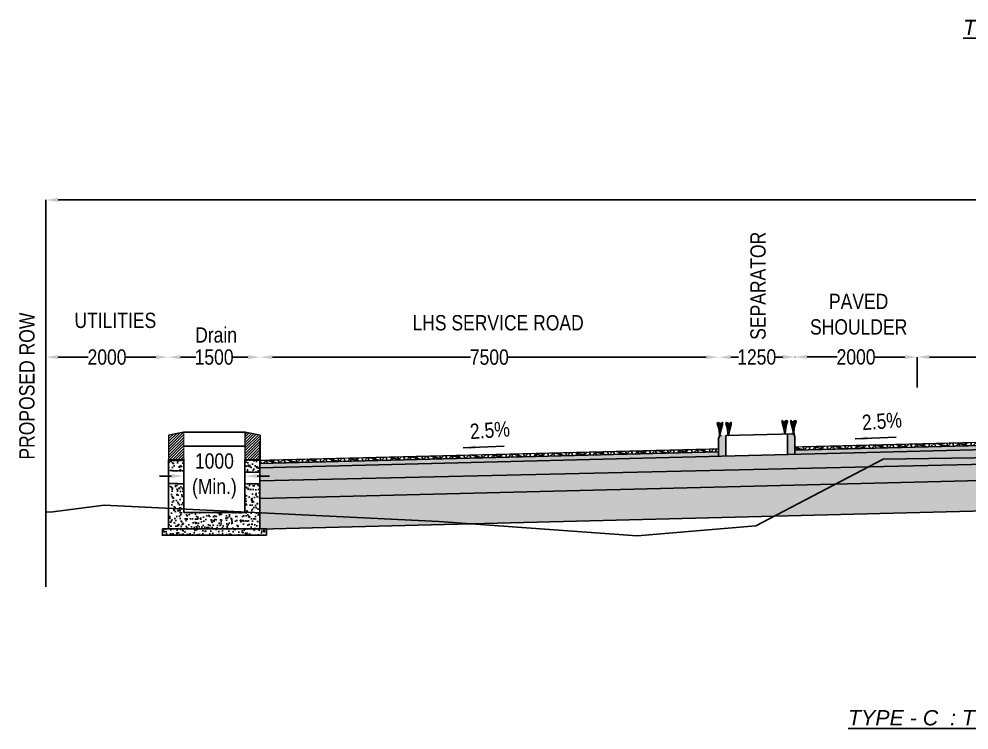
# Model space of a CAD drawing. Header units: millimetres. Extents: x 207528 to 778454, y -364692 to 101323.
# Drawn here: x 315360 to 330897, y 40467 to 52089 of the extents above; entities that cross this region are included whole.
import ezdxf

# ---------------------------------------------------------------- set-up
doc = ezdxf.new("R2010")
doc.units = ezdxf.units.MM
doc.linetypes.add('DASHED2', pattern=[0.375, 0.25, -0.125])
for name, color, linetype in [('Dim', 253, 'Continuous'), ('Dimension', 253, 'Continuous'), ('hatch', 253, 'Continuous'), ('NGL', 7, 'DASHED2'), ('Proposed ROW', 241, 'MNEW')]:
    doc.layers.add(name, color=color, linetype=linetype)
doc.styles.add('DIM', font='ARIALN.TTF', dxfattribs={"height": 250})
doc.styles.get("Standard").update_dxf_attribs({"font": 'arial.ttf'})
doc.styles.add('STRIP PLAN STYLE', font='ARIALN.TTF')
doc.linetypes.add('MNEW', pattern='A,26.152623,-1.048632,["PROW",Standard,S=1.75,R=0,X=0,Y=-0.975095],-7.693777,26.152623', length=61.047655)
doc.dimstyles.new('DIM', dxfattribs={"dimtxt": 250, "dimasz": 200, "dimexe": 0.18, "dimexo": 0.0625, "dimgap": 0.09, "dimtad": 0, "dimtih": 1, "dimtoh": 1, "dimdec": 0, "dimzin": 0, "dimdsep": 46, "dimtxsty": 'DIM', "dimcen": 0.09, "dimclrd": 256, "dimclrt": 7, "dimadec": 0, "dimazin": 0, "dimtfac": 1, "dimtdec": 0, "dimtofl": 0, "dimtmove": 0, "dimatfit": 3, "dimfxl": 1, "dimtolj": 1, "dimtzin": 0, "dimarcsym": 0})

# ---------------------------------------------------------------- blocks, each defined once
blk = doc.blocks.new('*D40')
at = {"layer": 'Defpoints', "color": 0, "transparency": 16777216}
for p in [(360800, 49131), (360800, 47012), (315800, 46892)]:
    blk.add_point(p, dxfattribs=at)
at = {"layer": 'Dim', "color": 0, "lineweight": -2, "transparency": 16777216}
for p, q in [((315800, 46892), (315800, 49131)), ((360800, 47012), (360800, 49131))]:
    blk.add_line(p, q, dxfattribs=at)
at = {"layer": 'Dim', "lineweight": -2, "transparency": 16777216}
for p, q in [((316000, 49131), (334627, 49131)), ((360600, 49131), (341973, 49131))]:
    blk.add_line(p, q, dxfattribs=at)
at = {"layer": 'Dim', "transparency": 16777216}
for points in [[(316000, 49164), (316000, 49098), (315800, 49131)], [(360600, 49164), (360600, 49098), (360800, 49131)]]:
    blk.add_solid(points, dxfattribs=at)
at = {"layer": 'Dim', "color": 7, "transparency": 16777216, "insert": (338300, 49131), "char_height": 400, "attachment_point": 5, "style": 'STRIP PLAN STYLE'}
blk.add_mtext('\\A1;PROPOSED RIGHT OF WAY (45m)', dxfattribs=at)
blk = doc.blocks.new('*D44')
at = {"layer": 'Defpoints', "color": 0, "transparency": 16777216}
for p in [(328050, 46565), (328050, 46565), (330050, 46564)]:
    blk.add_point(p, dxfattribs=at)
at = {"layer": 'Dim', "color": 0, "lineweight": -2, "transparency": 16777216}
for p, q in [((328050, 46565), (328050, 46565)), ((330050, 46564), (330050, 46564))]:
    blk.add_line(p, q, dxfattribs=at)
at = {"layer": 'Dim', "lineweight": -2, "transparency": 16777216}
for p, q in [((328250, 46565), (328742, 46565)), ((329850, 46564), (329357, 46564))]:
    blk.add_line(p, q, dxfattribs=at)
at = {"layer": 'Dim', "transparency": 16777216}
for points in [[(328250, 46598), (328250, 46531), (328050, 46565)], [(329850, 46597), (329850, 46531), (330050, 46564)]]:
    blk.add_solid(points, dxfattribs=at)
at = {"layer": 'Dim', "color": 7, "transparency": 16777216, "insert": (329050, 46564), "char_height": 250, "attachment_point": 5, "style": 'DIM'}
blk.add_mtext('\\A1;2000', dxfattribs=at)
blk = doc.blocks.new('*D45')
at = {"layer": 'Defpoints', "color": 0, "transparency": 16777216}
for p in [(330050, 46564), (330050, 46066), (337050, 46105)]:
    blk.add_point(p, dxfattribs=at)
at = {"layer": 'Dim', "color": 0, "lineweight": -2, "transparency": 16777216}
for p, q in [((330050, 46066), (330050, 46564)), ((337050, 46105), (337050, 46564))]:
    blk.add_line(p, q, dxfattribs=at)
at = {"layer": 'Dim', "lineweight": -2, "transparency": 16777216}
for p, q in [((330250, 46564), (333245, 46564)), ((336850, 46564), (333855, 46564))]:
    blk.add_line(p, q, dxfattribs=at)
at = {"layer": 'Dim', "transparency": 16777216}
for points in [[(330250, 46597), (330250, 46531), (330050, 46564)], [(336850, 46597), (336850, 46531), (337050, 46564)]]:
    blk.add_solid(points, dxfattribs=at)
at = {"layer": 'Dim', "color": 7, "transparency": 16777216, "insert": (333550, 46564), "char_height": 250, "attachment_point": 5, "style": 'DIM'}
blk.add_mtext('\\A1;7000', dxfattribs=at)
blk = doc.blocks.new('*D86')
at = {"layer": 'Defpoints', "color": 0, "transparency": 16777216}
for p in [(319056, 44618), (318056, 44136), (319056, 44136)]:
    blk.add_point(p, dxfattribs=at)
at = {"layer": 'Dim', "lineweight": -2, "transparency": 16777216}
for p, q in [((317856, 44618), (317656, 44618)), ((319256, 44618), (319456, 44618))]:
    blk.add_line(p, q, dxfattribs=at)
at = {"layer": 'Dim', "color": 0, "lineweight": -2, "transparency": 16777216}
for p, q in [((318056, 44617), (318056, 44618)), ((319056, 44617), (319056, 44618))]:
    blk.add_line(p, q, dxfattribs=at)
at = {"layer": 'Dim', "transparency": 16777216}
for points in [[(317856, 44651), (317856, 44585), (318056, 44618)], [(319256, 44651), (319256, 44585), (319056, 44618)]]:
    blk.add_solid(points, dxfattribs=at)
at = {"layer": 'Dim', "color": 7, "transparency": 16777216, "insert": (318556, 44618), "char_height": 250, "attachment_point": 5, "style": 'DIM'}
blk.add_mtext('\\A1;1000 \\P(Min.)', dxfattribs=at)
blk = doc.blocks.new('*D87')
at = {"layer": 'Defpoints', "color": 0, "transparency": 16777216}
for p in [(317799, 46562), (317799, 46562), (319304, 46562)]:
    blk.add_point(p, dxfattribs=at)
at = {"layer": 'Dimension', "color": 0, "lineweight": -2, "transparency": 16777216}
for p, q in [((317799, 46562), (317799, 46562)), ((319304, 46562), (319304, 46561))]:
    blk.add_line(p, q, dxfattribs=at)
at = {"layer": 'Dimension', "lineweight": -2, "transparency": 16777216}
for p, q in [((317999, 46562), (318255, 46562)), ((319104, 46562), (318848, 46562))]:
    blk.add_line(p, q, dxfattribs=at)
at = {"layer": 'Dimension', "transparency": 16777216}
for points in [[(317999, 46595), (317999, 46529), (317799, 46562)], [(319104, 46595), (319104, 46528), (319304, 46562)]]:
    blk.add_solid(points, dxfattribs=at)
at = {"layer": 'Dimension', "color": 7, "transparency": 16777216, "insert": (318551, 46562), "char_height": 250, "width": 591.23, "attachment_point": 5, "style": 'DIM'}
blk.add_mtext('\\A1;1500', dxfattribs=at)
blk = doc.blocks.new('*D88')
at = {"layer": 'Defpoints', "color": 0, "transparency": 16777216}
for p in [(315800, 46619), (317800, 46618), (315800, 46562)]:
    blk.add_point(p, dxfattribs=at)
at = {"layer": 'Dimension', "color": 0, "lineweight": -2, "transparency": 16777216}
for p, q in [((315800, 46563), (315800, 46562)), ((317800, 46563), (317800, 46562))]:
    blk.add_line(p, q, dxfattribs=at)
at = {"layer": 'Dimension', "lineweight": -2, "transparency": 16777216}
for p, q in [((316000, 46562), (316492, 46562)), ((317600, 46562), (317107, 46562))]:
    blk.add_line(p, q, dxfattribs=at)
at = {"layer": 'Dimension', "transparency": 16777216}
for points in [[(316000, 46595), (316000, 46529), (315800, 46562)], [(317600, 46595), (317600, 46529), (317800, 46562)]]:
    blk.add_solid(points, dxfattribs=at)
at = {"layer": 'Dimension', "color": 7, "transparency": 16777216, "insert": (316800, 46562), "char_height": 250, "attachment_point": 5, "style": 'DIM'}
blk.add_mtext('\\A1;2000', dxfattribs=at)
blk = doc.blocks.new('*D89')
at = {"layer": 'Defpoints', "color": 0, "transparency": 16777216}
for p in [(326800, 46561), (326800, 46561), (328050, 46565)]:
    blk.add_point(p, dxfattribs=at)
at = {"layer": 'Dimension', "color": 0, "lineweight": -2, "transparency": 16777216}
for p, q in [((326800, 46561), (326800, 46561)), ((328050, 46565), (328050, 46564))]:
    blk.add_line(p, q, dxfattribs=at)
at = {"layer": 'Dimension', "lineweight": -2, "transparency": 16777216}
for p, q in [((327000, 46562), (327128, 46562)), ((327850, 46564), (327721, 46564))]:
    blk.add_line(p, q, dxfattribs=at)
at = {"layer": 'Dimension', "transparency": 16777216}
for points in [[(327000, 46595), (327000, 46528), (326800, 46561)], [(327850, 46597), (327850, 46531), (328050, 46565)]]:
    blk.add_solid(points, dxfattribs=at)
at = {"layer": 'Dimension', "color": 7, "transparency": 16777216, "insert": (327425, 46563), "char_height": 250, "attachment_point": 5, "style": 'DIM'}
blk.add_mtext('\\A1;1250', dxfattribs=at)
blk = doc.blocks.new('*D90')
at = {"layer": 'Defpoints', "color": 0, "transparency": 16777216}
for p in [(319304, 46561), (319304, 46528), (326800, 46561)]:
    blk.add_point(p, dxfattribs=at)
at = {"layer": 'Dimension', "color": 0, "lineweight": -2, "transparency": 16777216}
for p, q in [((319304, 46560), (319304, 46561)), ((326800, 46561), (326800, 46561))]:
    blk.add_line(p, q, dxfattribs=at)
at = {"layer": 'Dimension', "lineweight": -2, "transparency": 16777216}
for p, q in [((319504, 46561), (322747, 46561)), ((326600, 46561), (323357, 46561))]:
    blk.add_line(p, q, dxfattribs=at)
at = {"layer": 'Dimension', "transparency": 16777216}
for points in [[(319504, 46595), (319504, 46528), (319304, 46561)], [(326600, 46595), (326600, 46528), (326800, 46561)]]:
    blk.add_solid(points, dxfattribs=at)
at = {"layer": 'Dimension', "color": 7, "transparency": 16777216, "insert": (323052, 46561), "char_height": 250, "attachment_point": 5, "style": 'DIM'}
blk.add_mtext('\\A1;7500', dxfattribs=at)

msp = doc.modelspace()

# ---------------------------------------------------------------- hatches: boundary and pattern name
h = msp.add_hatch(color=256)
h.dxf.hatch_style = 1
h.paths.add_polyline_path([(326799.6, 45231, -0.4142136), (326849.6, 45281), (326922.9, 45281), (326922.9, 44945.2), (326799.6, 44942.1)])
h = msp.add_hatch(color=256)
h.dxf.hatch_style = 1
h.paths.add_polyline_path([(328049.6, 45262.2, 0.4142136), (327999.6, 45312.2), (327926.4, 45312.2), (327926.4, 44976.5), (328049.6, 44973.4)])
h = msp.add_hatch()
h.set_pattern_fill('GOST_GLASS', color=41, scale=5)
h.set_pattern_definition([(45, (260451.31, -22299.692), (42.426407, -4e-15), [25, -35]), (45, (260461.917, -22299.692), (42.426407, -4e-15), [10, -50]), (45, (260451.31, -22289.086), (42.426407, -4e-15), [10, -50])])
h.paths.add_polyline_path([(338300.5, 45229.6), (338300.5, 45299.7), (328049.6, 45043.4), (328049.6, 44973.4)])
h = msp.add_hatch()
h.set_pattern_fill('GOST_GLASS', color=41, scale=5)
h.paths.add_polyline_path([(326799.6, 45012.1), (326799.6, 44942.1), (319300.4, 44754.6), (319300.4, 44824.7)])
at = {"layer": 'Dim'}
h = msp.add_hatch(dxfattribs=at)
h.set_pattern_fill('ANSI31', color=256, scale=10)
h.set_pattern_definition([(45, (217103.085, 31540.6), (-22.45064, 22.45064), [])])
h.paths.add_polyline_path([(318056.4, 45171.3), (317806.9, 45149.8), (317806.7, 44888.7), (318056.4, 44888.7)])
h.paths.add_polyline_path([(318056.4, 45258.9), (318056.3, 45337.4), (317806.9, 45287.8), (317806.9, 45149.8), (318056.4, 45171.3)])
h = msp.add_hatch(dxfattribs=at)
h.set_pattern_fill('ANSI31', color=256, scale=10)
h.set_pattern_definition([(45, (217203.085, 31540.6), (-22.45064, 22.45064), [])])
edge = h.paths.add_edge_path()
edge.add_line((319306.6, 45287.6), (319056.6, 45337.4))
edge.add_line((319056.6, 45337.4), (319056.4, 45258.9))
edge.add_line((319056.4, 45258.9), (319056.4, 44888.7))
edge.add_line((319056.4, 44888.7), (319306.2, 44888.7))
edge.add_line((319306.2, 44888.7), (319305.9, 45287.8))
h = msp.add_hatch(dxfattribs=at)
h.set_pattern_fill('AR-CONC', color=256, scale=3)
h.set_pattern_definition([(50, (260451.3, -22299.7), (546.554, -47.8173), [57.15, -628.65]), (355, (260451.3, -22299.7), (-105.7303, 573.1705), [45.72, -502.9218]), (100.45144, (260496.86, -22303.7), (440.8237, 525.3533), [48.57, -534.2707]), (46.1842, (260451.3, -22147.3), (813.237, -126.127), [85.725, -942.975]), (96.6356, (260519.1, -22157.8), (712.2124, 742.2784), [72.855, -801.407]), (351.18415, (260451.3, -22147.3), (712.2124, 742.2784), [68.58, -754.379]), (21, (260527.5, -22185.4), (454.8432, -306.7956), [57.15, -628.65]), (326, (260527.5, -22185.4), (185.406, 552.564), [45.72, -502.92]), (71.45144, (260565.4, -22210.96), (640.2493, 245.7683), [48.57, -534.2698]), (37.5, (260451.31, -22299.7), (9.2658, 253.6651), [0, -496.824, 0, -510.54, 0, -504.825]), (7.5, (260451.3, -22299.7), (200.459, 300.5417), [0, -291.084, 0, -485.394, 0, -192.405]), (327.5, (260281.38, -22299.7), (406.7718, -17.18623), [0, -190.5, 0, -594.36, 0, -788.67]), (317.5, (260205.2, -22299.7), (444.3875, 76.2795), [0, -247.65, 0, -394.716, 0, -560.07])])
h.paths.add_polyline_path([(338300.5, 45229.6), (319299.6, 44754.6), (319299.6, 44663.9), (319299.6, 44612.7), (319299.6, 44537.6), (338300.5, 44979.6)])
at = {"layer": 'hatch'}
h = msp.add_hatch(dxfattribs=at)
h.set_pattern_fill('NET3', color=256, scale=30, angle=45)
h.set_pattern_definition([(45, (260451.31, -22299.69), (-67.35192, 67.35192), []), (105, (260451.31, -22299.69), (-92.004435, -24.65251), []), (165, (260451.31, -22299.69), (-24.65251, -92.004435), [])])
h.paths.add_polyline_path([(338300.5, 45299.7), (338300.5, 45349.7), (328049.6, 45093.4), (328049.6, 45043.4)])
h = msp.add_hatch(dxfattribs=at)
h.set_pattern_fill('NET3', color=256, scale=30, angle=45)
h.paths.add_polyline_path([(326799.6, 45062.2), (326799.6, 45012.1), (319300.4, 44824.7), (319300.4, 44874.7)])
h = msp.add_hatch(dxfattribs=at)
h.set_pattern_fill('GRAVEL', color=11, scale=25)
h.set_pattern_definition([(228.01279, (262909.072, -21717.253), (-5080, -5715), [85.4304, -8457.621]), (184.96974, (262851.922, -21780.753), (7619.999997, 635.000036), [146.6012, -14513.5122]), (132.510447, (262705.872, -21793.453), (6350.000003, -6984.999998), [103.3704, -10233.6807]), (267.27369, (262458.222, -21952.203), (635.000001, 12700), [133.501, -13216.6094]), (292.833654, (262451.872, -22085.553), (-3175, 7620), [130.9084, -12959.952]), (357.27369, (262502.672, -22206.203), (-12700, 635.000001), [133.501, -13216.6094]), (37.69424, (262636.022, -22212.553), (-8254.9999996, -6350.0000005), [176.5484, -17478.2788]), (72.255328, (262775.722, -22104.603), (4445.000001, 13969.9999996), [166.68, -16501.314]), (121.429566, (262826.522, -21945.853), (-5080.000001, 8255), [133.9532, -13261.3864]), (175.23636, (262756.67, -21831.553), (6985, -635), [152.9283, -7493.4842]), (222.397438, (262604.272, -21818.853), (-7619.9999998, -6985.0000003), [197.7695, -19579.193]), (138.814075, (263086.87, -21958.55), (-4445, 3810), [67.501, -6682.6415]), (171.469234, (263036.072, -21914.103), (8255, -1269.999999), [128.4205, -12713.6597]), (225, (262909.07, -21895.05), (-9e-14, -635), [89.8023, -808.2233]), (203.19859, (262864.62, -21818.85), (3175, 1270), [48.3603, -4787.6556]), (291.80141, (262820.17, -21837.9), (-635, 1905), [68.3914, -3351.1882]), (30.96376, (262845.57, -21901.4), (1905, 1270), [111.08, -3591.5745]), (161.56505, (262940.82, -21844.25), (1270, -635), [80.3218, -1927.7245]), (16.38954, (262451.872, -21837.903), (6350, 1905), [112.522, -11139.7067]), (70.346176, (262559.822, -21806.153), (-2540, -6985), [94.3997, -9345.554]), (293.19859, (262940.82, -21717.25), (-1270, 3175), [96.72, -4739.296]), (343.61046, (262978.922, -21806.153), (-6350, 1905), [112.522, -11139.7067]), (339.443955, (262451.87, -22231.6), (-3175, 1270), [108.5088, -5316.9336]), (294.77514, (262553.472, -22269.703), (-3175.000004, 6984.999998), [90.918, -9000.8983]), (66.80141, (262947.17, -22352.25), (1270, 3175), [96.72, -4739.296]), (17.354025, (262985.272, -22263.353), (-8255, -2540), [106.4457, -10538.094]), (69.443955, (262636.02, -22352.25), (-1270, -3175), [54.2544, -5371.188]), (101.30993, (262909.07, -22352.25), (-635, 2540), [32.3787, -3205.4987]), (165.96376, (262902.72, -22320.5), (1905, -635), [130.9084, -2487.2636]), (186.009006, (262775.722, -22288.753), (6350, 635), [121.3167, -12010.3412]), (303.69007, (262845.57, -21958.55), (-635, 1270), [91.581, -2197.944]), (353.157227, (262896.372, -22034.753), (10795, -1269.9999994), [159.8892, -15829.0023]), (60.945396, (263055.12, -22053.8), (-2540, -4445), [65.377, -6472.348]), (90, (263086.9, -21996.65), (-635, 635), [38.1, -596.9]), (120.256437, (262763.022, -22269.703), (2540, -4445), [88.2167, -8733.4852]), (48.01279, (262718.572, -22193.503), (5080, 5715), [170.8607, -8372.1905]), (0, (262832.9, -22066.5), (635, 635), [165.1, -469.9]), (325.304846, (262997.972, -22066.503), (6350.000002, -4444.999997), [100.4024, -9939.829]), (254.0546, (263080.52, -22123.65), (-635, -2540), [92.4573, -4530.4125]), (207.645975, (263055.122, -22212.553), (-12065.0000004, -6349.999999), [150.5363, -14903.116]), (175.42608, (262921.772, -22282.403), (-8255, 635), [159.2574, -15766.4616])])
h.paths.add_polyline_path([(338299.6, 44726.9), (338299.6, 44911.3), (334751.8, 44741.4), (330875.8, 44767.9), (328486.4, 44661.9), (319299.6, 44401), (319299.6, 44251.9)])
h.paths.add_polyline_path([(338299.6, 44911.3), (338299.6, 44977), (319299.6, 44537.6), (319299.6, 44401), (328486.4, 44661.9), (330875.8, 44767.9), (334751.8, 44741.4)])
h = msp.add_hatch(dxfattribs=at)
h.set_pattern_fill('AR-CONC', color=256, angle=90)
h.set_pattern_definition([(140, (217203.08, 31540.6), (15.93909, 182.18467), [19.05, -209.55]), (85, (217203.08, 31540.6), (-191.05685, -35.24342), [15.24, -167.6406]), (190.45144, (217204.41, 31555.78), (-175.11775, 146.94125), [16.19, -178.09024]), (136.1842, (217152.28, 31540.6), (42.04233, 271.07904), [28.575, -314.325]), (186.63556, (217155.8, 31563.2), (-247.4261, 237.40413), [24.285, -267.1356]), (81.18415, (217152.28, 31540.6), (-247.4261, 237.4041), [22.86, -251.4597]), (111, (217164.98, 31566), (102.2652, 151.6144), [19.05, -209.55]), (56, (217164.98, 31566), (-184.18797, 61.80203), [15.24, -167.64]), (161.45145, (217173.5, 31578.64), (-81.92277, 213.41642), [16.19, -178.08994]), (127.5, (217203.085, 31540.6), (-84.55504, 3.088603), [0, -165.608, 0, -170.18, 0, -168.275]), (97.5, (217203.085, 31540.6), (-100.180575, 66.81966), [0, -97.028, 0, -161.798, 0, -64.135]), (57.5, (217203.085, 31483.96), (5.728744, 135.590595), [0, -63.5, 0, -198.12, 0, -262.89]), (47.5, (217203.08, 31458.56), (-25.42649, 148.12918), [0, -82.55, 0, -131.572, 0, -186.69])])
h.paths.add_polyline_path([(319300.4, 44491.6), (319056.4, 44491.5), (319056.4, 44021.2), (318056.4, 44021.2), (318056.1, 44491), (317806.2, 44497.2), (317806.2, 43753.6), (319300.2, 43753.6)])
h.paths.add_polyline_path([(318056.4, 44888.7), (317806.4, 44888.7), (317807.2, 44707.7), (318053.6, 44701.6)])
h.paths.add_polyline_path([(319300.4, 44888.7), (319056.4, 44888.7), (319056.4, 44680.7), (319300.4, 44680.7)])
h.paths.add_polyline_path([(319406.4, 43753.5), (319328.8, 43753.5), (319300.4, 43753.6), (319300.2, 43753.6), (317806.2, 43753.6), (317701.9, 43755.9), (317706.4, 43653.5), (319406.4, 43653.5)])
h = msp.add_hatch(dxfattribs=at)
h.set_pattern_fill('DOTS', color=25, scale=50)
h.set_pattern_definition([(0, (262451.87, -22352.25), (39.6875, 79.375), [0, -79.375])])
h.paths.add_polyline_path([(338299.6, 44726.9), (319299.6, 44251.9), (319299.6, 43751.8), (338299.6, 44226.8)])

# ---------------------------------------------------------------- linework, layer by layer
for p, q in [((326799.6, 45231), (326799.6, 44942.1)), ((326922.9, 45281), (328049.6, 45308.8)), ((328049.6, 45262.2), (328049.6, 44973.4)), ((317806.4, 43924.8), (317806.4, 44888.7)), ((318056.4, 44888.7), (318056.4, 44021.2)), ((319056.4, 44021.2), (319056.4, 44888.7)), ((318056.4, 44021.2), (319056.4, 44021.2)), ((317806.4, 43753.6), (317706.4, 43753.6)), ((317706.4, 43753.6), (317706.4, 43653.5)), ((317806.4, 43753.6), (319306.4, 43753.6)), ((317706.4, 43653.5), (319406.4, 43653.5))]:
    msp.add_line(p, q)
at = {"color": 114, "true_color": 0x139b48}
for points in [[(327886.8, 45310.1), (327881.2, 45338.1), (327862.6, 45410.3), (327841.4, 45492.6), (327843.9, 45528.3), (327858.4, 45506.3), (327876.9, 45414.4), (327875.7, 45469.9), (327874.2, 45506.3), (327900.4, 45521.5), (327888.7, 45484.3), (327897.7, 45445.8), (327886.1, 45401.7), (327906.6, 45492.6), (327916.2, 45527), (327930.7, 45509.8), (327914.9, 45461), (327899.2, 45405.9), (327892.6, 45310.7), (327886.8, 45310.1)], [(328027.9, 45310.1), (328022.4, 45338.1), (328003.7, 45410.3), (327982.6, 45492.6), (327985, 45528.3), (327999.5, 45506.3), (328018.1, 45414.4), (328016.8, 45469.9), (328015.4, 45506.3), (328041.5, 45521.5), (328029.9, 45484.3), (328038.9, 45445.8), (328027.2, 45401.7), (328047.8, 45492.6), (328057.4, 45527), (328071.9, 45509.8), (328056.1, 45461), (328040.3, 45405.9), (328033.7, 45310.7), (328027.9, 45310.1)], [(326821.3, 45278.8), (326826.9, 45306.8), (326845.5, 45379), (326866.6, 45461.4), (326864.2, 45497.1), (326849.7, 45475.1), (326831.2, 45383.1), (326832.4, 45438.6), (326833.9, 45475.1), (326807.7, 45490.3), (326819.4, 45453.1), (326810.3, 45414.5), (326822, 45370.5), (326801.5, 45461.4), (326791.8, 45495.8), (326777.4, 45478.6), (326793.1, 45429.7), (326808.9, 45374.6), (326815.5, 45279.5), (326821.3, 45278.8)], [(326962.4, 45278.8), (326968, 45306.8), (326986.7, 45379), (327007.8, 45461.4), (327005.3, 45497.1), (326990.8, 45475.1), (326972.3, 45383.1), (326973.6, 45438.6), (326975, 45475.1), (326948.8, 45490.3), (326960.5, 45453.1), (326951.5, 45414.5), (326963.1, 45370.5), (326942.6, 45461.4), (326933, 45495.8), (326918.5, 45478.6), (326934.3, 45429.7), (326950.1, 45374.6), (326956.7, 45279.5), (326962.4, 45278.8)]]:
    msp.add_lwpolyline(points, dxfattribs=at)
for points in [[(317806.3, 45287.6, 20, 20, 0), (317806.3, 45287.6, 20, 20, 0), (318056.3, 45337.4, 20, 20, 0), (318056.4, 45258.9, 20, 20, 0), (318056.4, 44888.7, 20, 20, 0), (317806.7, 44888.7, 20, 20, 0), (317806.9, 45287.8, 0, 0, 0)], [(319306.6, 45287.6, 20, 20, 0), (319306.6, 45287.6, 20, 20, 0), (319056.6, 45337.4, 20, 20, 0), (319056.4, 45258.9, 20, 20, 0), (319056.4, 44888.7, 20, 20, 0), (319306.2, 44888.7, 20, 20, 0), (319305.9, 45287.8, 0, 0, 0)]]:
    msp.add_lwpolyline(points, format="xyseb")
for points in [[(317803.6, 45305.7), (317804, 45305.7)], [(318056.3, 45335.8), (319056.6, 45337.4)], [(319299.6, 44754.6), (338300.5, 45229.6)], [(326922.9, 45281), (326922.9, 44946.9)], [(327926.4, 45312.2), (327926.4, 44978.2)], [(328049.6, 45043.4), (338300.5, 45299.7)], [(318056.4, 45107.4), (319056.6, 45107.4)], [(319299.6, 45161.7), (319299.6, 44211.7)], [(319299.6, 44824.6), (326799.6, 45012.1)], [(319299.6, 44537.6), (338299.6, 44977)], [(319300.4, 44959.2), (319300.4, 43753.6)], [(319299.6, 44251.9), (338299.6, 44726.9)], [(317806.2, 44561.9), (317806.2, 44311.8)], [(317806.2, 44396.3), (317806.2, 43753.6)], [(319299.6, 43751.8), (338299.6, 44226.8)], [(319306.4, 43753.5), (319406.4, 43753.5), (319406.4, 43653.5)]]:
    msp.add_lwpolyline(points)
for points, const_width in [([(319299.6, 45212.2), (319299.6, 44848.3)], 10), ([(328049.6, 45093.4), (338299.6, 45349.7)], 20), ([(329300.3, 45124.8), (338300.4, 45349.8)], 20), ([(319299.6, 44874.7), (326799.6, 45062.2)], 20)]:
    msp.add_lwpolyline(points, dxfattribs=dict(const_width=const_width))
at = {"linetype": 'DASHED2', "ltscale": 2}
for points in [[(318053.6, 44870.3), (317803.6, 44876.5)], [(319300.4, 44874.7), (319050.4, 44880.9)], [(318053.6, 44701.6), (317803.6, 44707.8)], [(319299.6, 44680.7), (319056.4, 44680.7)], [(318056.1, 44491), (317806.1, 44497.3)], [(319300.4, 44491.6), (319056.4, 44491.7)]]:
    msp.add_lwpolyline(points, dxfattribs=at)
for centre, start, end in [((326849.6, 45231), 90, 180), ((327999.6, 45262.2), 0, 90)]:
    msp.add_arc(centre, 50, start, end)
at = {"layer": 'Dim'}
msp.add_lwpolyline([(317806.2, 44561.9), (317806.2, 44888.7)], dxfattribs=at)
at = {"layer": 'Dimension', "linetype": 'Continuous', "ltscale": 10, "flags": 128}
msp.add_lwpolyline([(315799.6, 44026.2), (315911.9, 44031.6), (316753.7, 44139.6), (322228.1, 43875), (325468.5, 43641.5), (327408.4, 43807), (329492.4, 44896.2), (333221.5, 44950.6), (335610.8, 45056.6), (339486.9, 45030.1), (343034.7, 45200)], dxfattribs=at)
at = {"layer": 'Proposed ROW', "lineweight": -3, "ltscale": 3, "flags": 128}
msp.add_lwpolyline([(315799.6, 42805.1), (315799.6, 46892.3)], dxfattribs=at)

# ---------------------------------------------------------------- texts
at = {"layer": 'Dim', "color": 253, "insert": (327448, 47727.8), "char_height": 250, "attachment_point": 5, "rotation": 90, "style": 'DIM'}
msp.add_mtext_dynamic_manual_height_columns('SEPARATOR', width=5325.312, gutter_width=1250, heights=[0], dxfattribs=at)
at = {"layer": 'Dim', "char_height": 250, "attachment_point": 5, "style": 'DIM'}
for s, insert in [('PAVED \\PSHOULDER', (329092.4, 47262.8)), ('UTILITIES', (316935.9, 47161.5)), ('LHS SERVICE ROAD', (323195.8, 47122.1)), ('Drain', (318583.9, 46923.1))]:
    msp.add_mtext_dynamic_manual_height_columns(s, width=5325.312, gutter_width=1250, heights=[0], dxfattribs=dict(at, insert=insert))
for s, insert, rotation in [('PROPOSED ROW', (315490.8, 46088.4), 90), ('2.5%', (329472.4, 45514.1), 4.21364), ('2.5%', (323060.5, 45366.9), 4.21364)]:
    msp.add_mtext_dynamic_manual_height_columns(s, width=5325.312, gutter_width=1250, heights=[0], dxfattribs=dict(at, insert=insert, rotation=rotation))
at = {"layer": 'NGL', "color": 7, "char_height": 250, "width": 47718.433, "attachment_point": 5}
for s, insert in [('{\\fArial|b0|i1|c0|p34;\\LTYPE - B  : TYPICAL CROSS SECTION: 4-LANE CARRIAGEWAY - BYPASS/REALIGNMENT}', (338174.6, 51949)), ('{\\fArial|b0|i1|c0|p34;\\LTYPE - C  : TYPICAL CROSS SECTION: 4-LANE CARRIAGEWAY WITH SERVICE ROAD (BYPASS/REALIGNMENT)}', (338174.6, 40629.7))]:
    msp.add_mtext(s, dxfattribs=dict(at, insert=insert))

# ---------------------------------------------------------------- dimensions: what is measured, and where the dimension line sits
at = {"layer": 'Dim'}
dim = msp.add_linear_dim(base=(360799.6, 49131), p1=(315799.6, 46892.3), p2=(360799.6, 47011.9), text='PROPOSED RIGHT OF WAY (45m)', dimstyle='DIM', override={"dimtxt": 400, "dimtxsty": 'STRIP PLAN STYLE'}, dxfattribs=at)
dim.commit()
dim.dimension.update_dxf_attribs({"geometry": '*D40', "text_midpoint": (338300.2, 49131), "dimtype": 160})
dim = msp.add_aligned_dim(p1=(330049.6, 46564.1), p2=(328049.6, 46564.7), distance=0, dimstyle='DIM', dxfattribs=at)
dim.commit()
dim.dimension.update_dxf_attribs({"geometry": '*D44', "text_midpoint": (329049.6, 46564.4)})
dim = msp.add_linear_dim(base=(330049.6, 46563.9), p1=(337049.6, 46104.6), p2=(330049.6, 46066.4), dimstyle='DIM', dxfattribs=at)
dim.commit()
dim.dimension.update_dxf_attribs({"geometry": '*D45', "text_midpoint": (333549.6, 46563.9)})
dim = msp.add_linear_dim(base=(319056, 44617.9), p1=(318056, 44136.4), p2=(319056, 44136.4), angle=0, text='1000 \\P(Min.)', dimstyle='DIM', override={"dimfxl": 1.25, "dimfxlon": 1}, dxfattribs=at)
dim.commit()
dim.dimension.update_dxf_attribs({"geometry": '*D86', "text_midpoint": (318556, 44617.9), "dimtype": 161})
at = {"layer": 'Dimension'}
for base, p1, p2, angle, text, picture, middle in [((315799.6, 46562), (317799.6, 46618.2), (315799.6, 46619.4), 0, '2000', '*D88', (316799.6, 46562)), ((319303.6, 46561.2), (326799.6, 46561.2), (319303.6, 46528.3), 180, '7500', '*D90', (323051.6, 46561.2))]:
    dim = msp.add_linear_dim(base=base, p1=p1, p2=p2, angle=angle, text=text, dimstyle='DIM', override={"dimfxl": 1.25, "dimfxlon": 1}, dxfattribs=at)
    dim.commit()
    dim.dimension.update_dxf_attribs({"geometry": picture, "text_midpoint": middle})
dim = msp.add_aligned_dim(p1=(319303.6, 46561.6), p2=(317799.1, 46561.9), distance=0, text='1500', dimstyle='DIM', dxfattribs=at)
dim.commit()
dim.dimension.update_dxf_attribs({"geometry": '*D87', "text_midpoint": (318551.4, 46561.8)})
dim = msp.add_aligned_dim(p1=(328049.6, 46564.6), p2=(326799.6, 46561.2), distance=0, text='1250', dimstyle='DIM', override={"dimfxl": 1.25, "dimfxlon": 1}, dxfattribs=at)
dim.commit()
dim.dimension.update_dxf_attribs({"geometry": '*D89', "text_midpoint": (327424.6, 46562.9)})

# ---------------------------------------------------------------- leaders
at = {"layer": 'Dim'}
for points in [[(329035.2, 45228), (329704.7, 45254.1)], [(322623.3, 45080.8), (323292.9, 45106.9)]]:
    msp.add_leader(points, dimstyle='DIM', dxfattribs=at)

doc.saveas('drawing.dxf')
